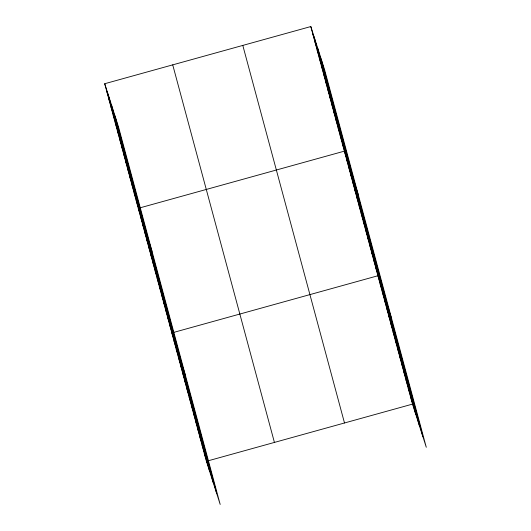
<?xml version="1.0" encoding="UTF-8"?>
<svg xmlns="http://www.w3.org/2000/svg" width="531" height="531" viewBox="0 0 531 531"><rect width="100%" height="100%" fill="white"/><g stroke="black" fill="none" stroke-linecap="round" stroke-linejoin="round"><path stroke-width="0.8" d="M104.72 83.725L118.493 126.889L220.192 504.45L206.42 461.286L104.72 83.725L310.808 26.55L324.58 69.714L426.28 447.275L412.507 404.111L310.808 26.55M206.42 461.286L412.507 404.111M312.905 34.336L316.171 44.571M315.002 42.122L318.268 52.357M317.1 49.914L320.366 60.142M319.197 57.7L322.463 67.928M321.295 65.486L324.56 75.721M323.392 73.271L326.658 83.506M325.49 81.064L328.755 91.292M327.587 88.85L330.853 99.078M329.685 96.635L332.95 106.87M331.782 104.421L335.048 114.656M333.88 112.207L337.145 122.442M335.977 119.999L339.243 130.228M338.074 127.785L341.34 138.014M340.172 135.571L343.438 145.806M342.269 143.357L345.535 153.592M358.14 194.306L344.367 151.149L138.279 208.318L152.058 251.482M346.464 158.935L349.73 169.163M348.562 166.721L351.827 176.956M350.659 174.507L353.925 184.742M352.757 182.292L356.022 192.527M354.854 190.085L358.12 200.313M356.951 197.871L360.217 208.099M359.049 205.656L362.315 215.891M361.146 213.442L364.412 223.677M363.244 221.228L366.509 231.463M365.341 229.02L368.607 239.249M367.439 236.806L370.704 247.041M369.536 244.592L372.802 254.827M371.634 252.378L374.899 262.613M373.731 260.17L376.997 270.398M375.829 267.956L379.094 278.184M391.699 318.905L377.926 275.742L171.845 332.917L185.618 376.081M380.09 283.766L383.355 293.995M382.247 291.791L385.513 302.02M384.411 299.809L387.676 310.044M386.568 307.834L389.834 318.069M388.732 315.859L391.997 326.087M390.896 323.883L394.161 334.112M393.053 331.902L396.318 342.137M395.217 339.926L398.482 350.161M397.374 347.951L400.639 358.186M399.538 355.976L402.803 366.204M401.702 364L404.967 374.229M403.859 372.019L407.124 382.254M406.023 380.043L409.288 390.278M408.18 388.068L411.445 398.296M410.344 396.093L413.609 406.321M106.817 91.511L110.083 101.746M108.915 99.297L112.18 109.532M111.012 107.083L114.278 117.318M113.11 114.875L116.375 125.104M115.207 122.661L118.473 132.889M117.305 130.447L120.57 140.682M119.402 138.233L122.668 148.468M121.499 146.025L124.765 156.253M123.597 153.811L126.863 164.039M125.694 161.597L128.96 171.832M127.792 169.382L131.057 179.617M129.889 177.168L133.155 187.403M131.987 184.961L135.252 195.189M134.084 192.746L137.35 202.975M136.182 200.532L139.447 210.767M140.376 216.104L143.642 226.339M142.474 223.896L145.74 234.125M144.571 231.682L147.837 241.91M146.669 239.468L149.934 249.703M148.766 247.254L152.032 257.489M150.864 255.046L154.129 265.274M152.961 262.832L156.227 273.06M155.065 270.618L158.324 280.853M157.163 278.403L160.422 288.638M159.26 286.189L162.526 296.424M161.358 293.982L164.623 304.21M163.455 301.767L166.721 311.996M165.553 309.553L168.818 319.788M167.65 317.339L170.916 327.574M169.747 325.131L173.013 335.36M174.002 340.942L177.268 351.17M176.166 348.96L179.432 359.195M178.323 356.985L181.589 367.22M180.487 365.009L183.753 375.238M182.651 373.034L185.916 383.263M184.808 381.052L188.074 391.287M186.972 389.077L190.237 399.312M189.129 397.102L192.395 407.337M191.293 405.126L194.558 415.355M193.457 413.145L196.722 423.38M195.614 421.169L198.879 431.404M197.778 429.194L201.043 439.429M199.935 437.219L203.2 447.447M202.099 445.243L205.364 455.472M204.256 453.262L207.521 463.497M321.109 58.848L422.809 436.409M317.538 47.651L419.238 425.212M314.073 36.785L415.766 414.346M242.8 45.42L344.5 422.981M172.728 64.855L274.427 442.423M115.028 116.017L216.728 493.584M111.457 104.826L213.157 482.387M107.985 93.954L209.685 471.521"/></g></svg>
